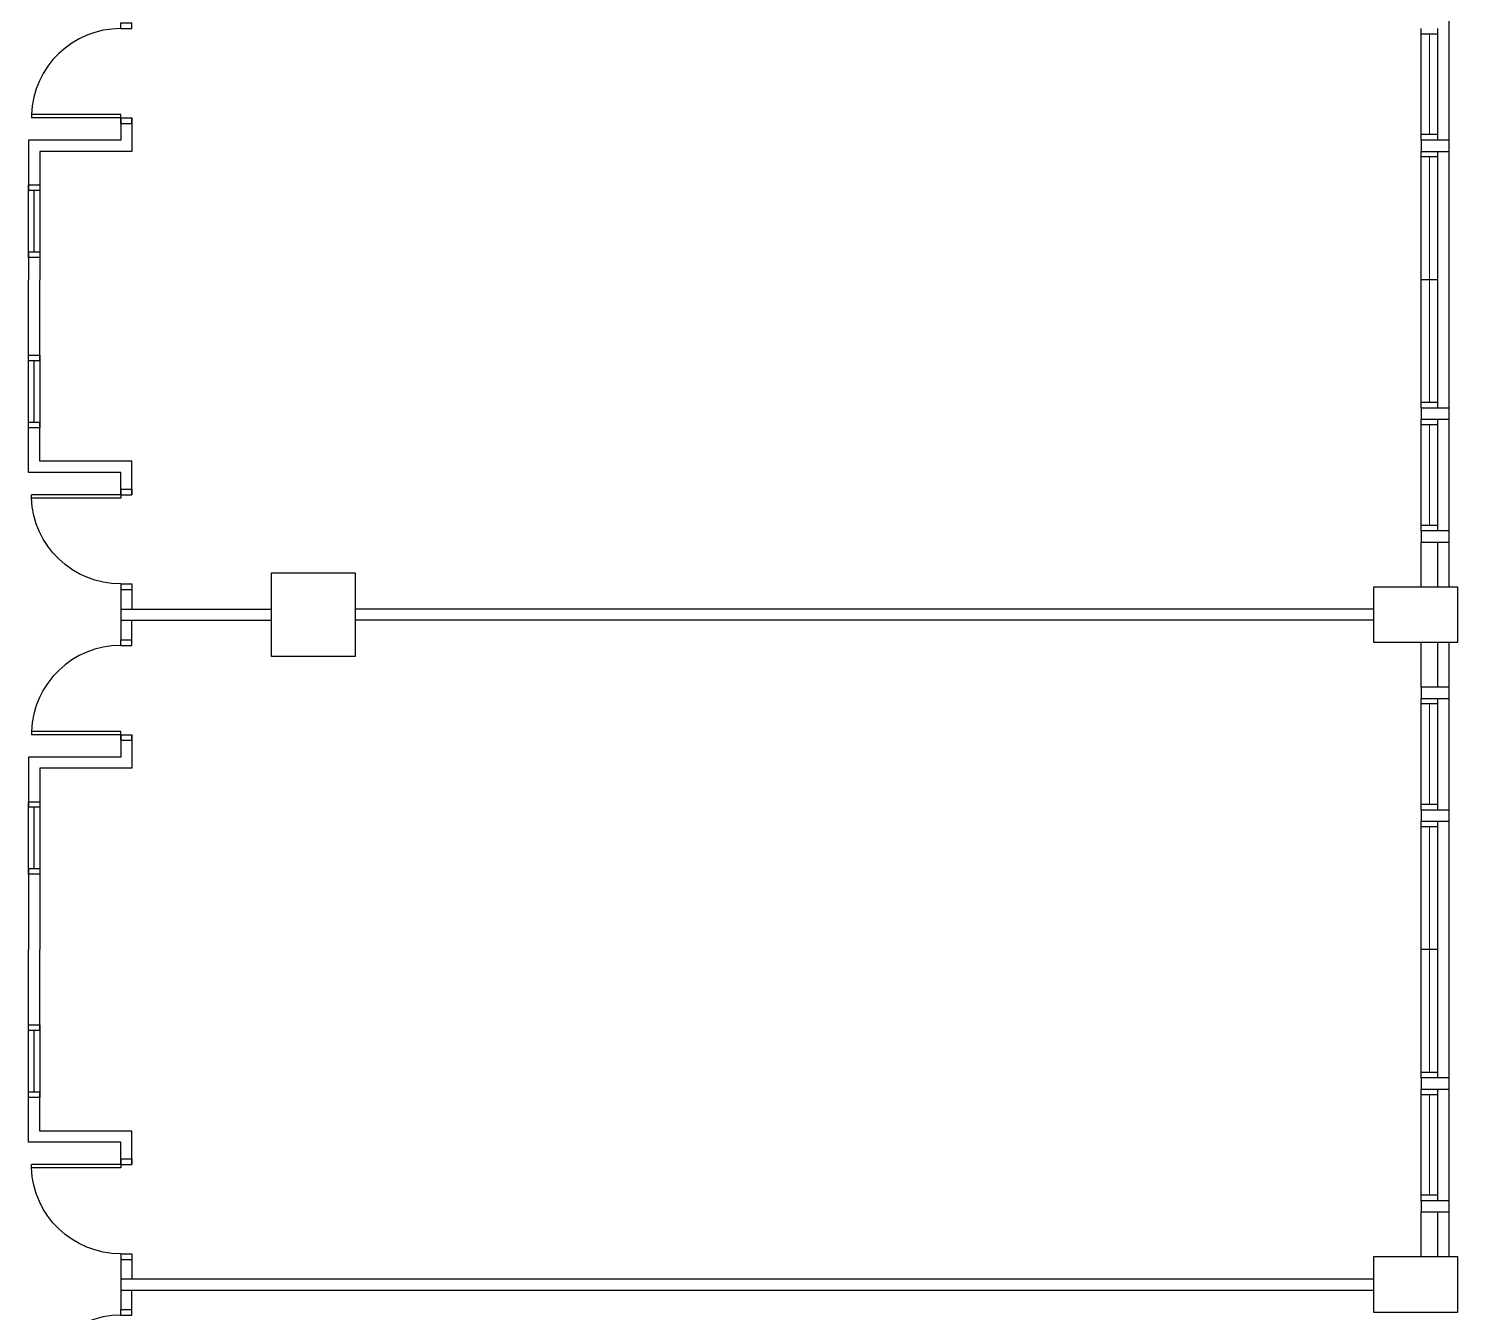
# Model space of a CAD drawing. Extents: x 2549299 to 2625178, y -842499 to -764424.
# Drawn here: x 2576999 to 2589799, y -808674 to -797174 of the extents above; entities that cross this region are included whole.
import ezdxf

# ---------------------------------------------------------------- set-up
doc = ezdxf.new("R2010")
doc.units = 0
doc.header["$LTSCALE"] = 10
doc.header["$MEASUREMENT"] = 0
doc.layers.get('0').update_dxf_attribs({"linetype": 'CONTINUOUS'})
for name, color, linetype in [('COL', 3, 'CONTINUOUS'), ('DOOR', 5, 'CONTINUOUS'), ('DR', 7, 'CONTINUOUS'), ('LINE', 7, 'CONTINUOUS'), ('partition', 7, 'CONTINUOUS'), ('stair', 7, 'CONTINUOUS'), ('WALL', 2, 'CONTINUOUS'), ('WIN', 5, 'CONTINUOUS')]:
    doc.layers.add(name, color=color, linetype=linetype)

# ---------------------------------------------------------------- blocks, each defined once
blk = doc.blocks.new('FG')
at = {"layer": 'LINE', "linetype": 'Continuous'}
for points in [[(0, 0), (50, 0), (50, 100), (0, 100)], [(600, 0), (650, 0), (650, 100), (600, 100)]]:
    blk.add_lwpolyline(points, close=True, dxfattribs=at)
at = {"layer": 'LINE', "color": 5, "linetype": 'Continuous'}
for points in [[(600, 100), (50, 100)], [(50, 0), (600, 0)]]:
    blk.add_lwpolyline(points, dxfattribs=at)
at = {"layer": 'LINE', "color": 1, "linetype": 'Continuous'}
blk.add_lwpolyline([(50, 50), (600, 50)], dxfattribs=at)
blk = doc.blocks.new('D900')
at = {"layer": 'DOOR', "color": 7}
for p, q in [((50, 100), (50, 899.4373021069914)), ((80, 899.4373021069914), (50, 899.4373021069914)), ((80, 100), (80, 899.4373021069914)), ((0, 100), (0, 0)), ((0, 100), (50, 100)), ((0, 0), (50, 0)), ((50, 100), (50, 0)), ((50, 100), (80, 100)), ((850, 100), (850, 0)), ((850, 100), (900, 100)), ((850, 0), (900, 0)), ((900, 100), (900, 0))]:
    blk.add_line(p, q, dxfattribs=at)
blk.add_arc((50, 100), 800, 0, 87.85090437270784, dxfattribs=at)

msp = doc.modelspace()

# ---------------------------------------------------------------- linework, layer by layer
at = {"color": 0}
for p, q in [((2589724.47894437, -802174.1036959199), (2589724.478942114, -796674.1036958174)), ((2577824.478935947, -797974.1037464577), (2577824.478935947, -798174.1038163403)), ((2577924.478935968, -797974.1037464577), (2577924.478935967, -798274.1038163403)), ((2577824.478935947, -798174.1038163403), (2576999.478934728, -798174.1038163403)), ((2577924.478935967, -798274.1038163403), (2577099.478934728, -798274.1038163403)), ((2577824.478935947, -801149.1036039838), (2576999.478934728, -801149.1036039838)), ((2577924.478935967, -801049.1036039838), (2577099.478934728, -801049.1036039838)), ((2577824.478935947, -801349.1036738664), (2577824.478935947, -801149.1036039838)), ((2577924.478935968, -801349.1036738664), (2577924.478935967, -801049.1036039838)), ((2589724.478945599, -808174.1036959199), (2589724.478943344, -802674.1036958174)), ((2577824.478935947, -803499.1037729896), (2577824.478935947, -803699.1038428722)), ((2577924.478935968, -803499.1037729896), (2577924.478935967, -803799.1038428722)), ((2577824.478935947, -803699.1038428722), (2576999.478934728, -803699.1038428722)), ((2577924.478935967, -803799.1038428722), (2577099.478934728, -803799.1038428722)), ((2577824.478935947, -807149.1036871278), (2576999.478934728, -807149.1036871278)), ((2577924.478935967, -807049.1036871278), (2577099.478934728, -807049.1036871278)), ((2577824.478935947, -807349.1037570104), (2577824.478935947, -807149.1036871278)), ((2577924.478935968, -807349.1037570104), (2577924.478935967, -807049.1036871278))]:
    msp.add_line(p, q, dxfattribs=at)
at = {"layer": 'COL', "color": 0}
for points in [[(2579174.478956041, -802049.1036869804), (2579924.478956143, -802049.1036869804), (2579924.478956143, -802799.103686878), (2579174.478956041, -802799.103686878)], [(2589799.478963527, -802674.1036848286), (2589049.478963424, -802674.1036848286), (2589049.478963424, -802174.1036849311), (2589799.478963527, -802174.1036849311)], [(2589799.478963527, -808674.1036848286), (2589049.478963424, -808674.1036848286), (2589049.478963424, -808174.1036849311), (2589799.478963527, -808174.1036849311)]]:
    msp.add_lwpolyline(points, close=True, dxfattribs=at)
at = {"layer": 'DR', "color": 0}
for p, q in [((2576999.478958052, -804699.103922698), (2576999.478958052, -805424.103765)), ((2577099.478954361, -804699.103922698), (2577099.478954361, -805424.103765)), ((2576999.478958052, -806149.1036871152), (2576999.478958052, -805424.103765)), ((2577099.478954361, -806149.1036871152), (2577099.478954361, -805424.103765))]:
    msp.add_line(p, q, dxfattribs=at)
at = {"layer": 'partition', "color": 0}
for p, q in [((2577824.478935947, -802199.1036391641), (2577824.478935947, -802649.1038076918)), ((2577924.478935947, -802199.1036391641), (2577924.478935948, -802374.1037227404)), ((2577824.478935947, -802374.1037227202), (2579174.478956041, -802374.1037229971)), ((2577824.478935947, -802374.1037228892), (2578474.478945265, -802374.1037230225)), ((2589049.478963424, -802374.1037210744), (2579924.478956143, -802374.1037229971)), ((2577824.478935947, -802474.1037227202), (2579174.478956041, -802474.1037229971)), ((2577824.478935947, -802474.1037228892), (2578474.478945265, -802474.1037230225)), ((2577924.478935947, -802649.1038076918), (2577924.478935948, -802474.1037241155)), ((2589049.478963447, -802474.1037210744), (2579924.478956143, -802474.1037229971)), ((2577824.478935947, -808199.1037223082), (2577824.478935946, -808649.1038908359)), ((2577924.478935947, -808199.1037223082), (2577924.478935948, -808374.1038058845)), ((2577824.478935947, -808374.1037228571), (2589049.478963424, -808374.103721074)), ((2577824.478935947, -808474.1037228571), (2589049.478963424, -808474.103721074)), ((2577924.478935947, -808649.1038908359), (2577924.478935948, -808474.1038072596))]:
    msp.add_line(p, q, dxfattribs=at)
at = {"layer": 'stair', "color": 0}
for p, q in [((2576999.478934728, -798174.1038163403), (2576999.478934728, -798624.1038163403)), ((2577099.478934728, -798274.1038163403), (2577099.478934728, -798624.1038163403)), ((2576999.478934729, -799174.1038163403), (2576999.478934729, -799424.1037746567)), ((2577099.478934729, -799174.1038163403), (2577099.478934729, -799424.1037746567)), ((2576999.478934729, -800149.1036039712), (2576999.478934729, -799424.1036719369)), ((2577099.478934729, -800149.1036039712), (2577099.478934729, -799424.1036719369)), ((2576999.478934728, -801149.1036039838), (2576999.478934728, -800699.1036039712)), ((2577099.478934728, -801049.1036039838), (2577099.478934728, -800699.1036039712)), ((2576999.478934728, -803699.1038428722), (2576999.478934728, -804149.103922698)), ((2577099.478934728, -803799.1038428722), (2577099.478934728, -804149.103922698)), ((2576999.478934729, -804699.103922698), (2576999.478934729, -805424.1037749192)), ((2577099.478934729, -804699.103922698), (2577099.478934729, -805424.1037749192)), ((2576999.478934729, -806149.1036871152), (2576999.478934729, -805424.103755081)), ((2577099.478934729, -806149.1036871152), (2577099.478934729, -805424.103755081)), ((2576999.478934728, -807149.1036871278), (2576999.478934728, -806699.1036871152)), ((2577099.478934728, -807049.1036871278), (2577099.478934728, -806699.1036871152))]:
    msp.add_line(p, q, dxfattribs=at)
at = {"layer": 'WALL', "color": 0}
for p, q in [((2589474.478944266, -802174.1036960223), (2589474.478944184, -801774.1036958547)), ((2589624.478944268, -802174.1036959608), (2589624.478944186, -801774.1036957932)), ((2589474.478944452, -803074.1036959124), (2589474.47894437, -802674.1036959199)), ((2589624.47894445, -803074.1036958509), (2589624.478944368, -802674.1036958584)), ((2589474.478945495, -808174.1036960223), (2589474.478945413, -807774.1036958547)), ((2589624.478945497, -808174.1036959608), (2589624.478945415, -807774.1036957932))]:
    msp.add_line(p, q, dxfattribs=at)
for points in [[(2589724.478943448, -798174.103695809), (2589474.478943426, -798174.1036959115), (2589474.478943467, -798274.1036958607), (2589724.478943489, -798274.1036957583)], [(2589724.478943938, -800574.1036958058), (2589474.478943917, -800574.1036959082), (2589474.478943958, -800674.103695857), (2589724.478943979, -800674.1036957545)], [(2589724.478944165, -801674.1036958034), (2589474.478944145, -801674.1036959059), (2589474.478944186, -801774.1036958547), (2589724.478944206, -801774.1036957522)], [(2589724.478944452, -803074.10369581), (2589474.47894443, -803074.1036959124), (2589474.478944471, -803174.1036958602), (2589724.478944493, -803174.1036957578)], [(2589724.478944677, -804174.103695809), (2589474.478944655, -804174.1036959115), (2589474.478944696, -804274.1036958607), (2589724.478944718, -804274.1036957583)], [(2589724.478945167, -806574.1036958058), (2589474.478945147, -806574.1036959082), (2589474.478945188, -806674.103695857), (2589724.478945208, -806674.1036957545)], [(2589724.478945395, -807674.1036958034), (2589474.478945374, -807674.1036959059), (2589474.478945415, -807774.1036958547), (2589724.478945435, -807774.1036957522)]]:
    msp.add_lwpolyline(points, close=True, dxfattribs=at)
at = {"layer": 'WIN', "color": 0}
for p, q in [((2589474.478943448, -798174.103695911), (2589474.478943243, -797174.1036958612)), ((2589624.478943446, -798174.10369585), (2589624.478943241, -797174.1036957988)), ((2589624.478943254, -797224.10369583), (2589474.478943252, -797224.1036958598)), ((2589624.478943437, -798124.103695829), (2589474.478943437, -798124.1036958598)), ((2589474.478943938, -800574.1036959082), (2589474.478943469, -798274.1036958607)), ((2589624.478943476, -798324.1036957778), (2589474.478943476, -798324.1036958081)), ((2589624.478943938, -800574.1036958467), (2589624.478943467, -798274.1036957992)), ((2589624.478943701, -799424.103695823), (2589474.478943703, -799424.1036958537)), ((2589624.47894393, -800524.1036957769), (2589474.478943929, -800524.1036958081)), ((2589474.478944165, -801674.1036959059), (2589474.478943958, -800674.1036958575)), ((2589624.478943971, -800724.1036958244), (2589474.47894397, -800724.1036958542)), ((2589624.478944165, -801674.1036958444), (2589624.478943958, -800674.1036957955)), ((2589624.478944158, -801624.1036958239), (2589474.478944156, -801624.1036958542)), ((2589474.478944677, -804174.103695911), (2589474.478944473, -803174.1036958612)), ((2589624.478944676, -804174.10369585), (2589624.478944471, -803174.1036957988)), ((2589624.478944484, -803224.10369583), (2589474.478944482, -803224.1036958598)), ((2589624.478944666, -804124.103695829), (2589474.478944666, -804124.1036958598)), ((2589474.478945167, -806574.1036959082), (2589474.478944698, -804274.1036958607)), ((2589624.478944705, -804324.1036957778), (2589474.478944705, -804324.1036958081)), ((2589624.478945167, -806574.1036958467), (2589624.478944696, -804274.1036957992)), ((2589624.478944931, -805424.103695823), (2589474.478944933, -805424.1036958537)), ((2589624.47894516, -806524.1036957769), (2589474.478945158, -806524.1036958081)), ((2589474.478945395, -807674.1036959059), (2589474.478945188, -806674.1036958575)), ((2589624.478945201, -806724.1036958244), (2589474.478945199, -806724.1036958542)), ((2589624.478945395, -807674.1036958444), (2589624.478945188, -806674.1036957955)), ((2589624.478945387, -807624.1036958239), (2589474.478945385, -807624.1036958542))]:
    msp.add_line(p, q, dxfattribs=at)
at = {"layer": 'WIN', "color": 0, "const_width": 10, "flags": 128}
for points in [[(2589549.478943437, -798124.1036958444), (2589549.478943254, -797224.1036958449)], [(2589549.478943923, -800524.1036957927), (2589549.47894348, -798324.1036957927)], [(2589549.47894397, -800724.1036958393), (2589549.478944152, -801624.1036958393)], [(2589549.478944666, -804124.1036958444), (2589549.478944484, -803224.1036958449)], [(2589549.478945152, -806524.1036957927), (2589549.478944709, -804324.1036957927)], [(2589549.478945199, -806724.1036958393), (2589549.478945381, -807624.1036958393)]]:
    msp.add_lwpolyline(points, dxfattribs=at)

# ---------------------------------------------------------------- block references
at = {"layer": 'LINE', "color": 0, "xscale": -1, "rotation": 270}
for p in [(2576999.478934868, -799224.1038163403), (2576999.478935547, -800749.1036039712), (2576999.478934868, -804749.103922698), (2576999.478935547, -806749.1036871152)]:
    msp.add_blockref('FG', p, dxfattribs=at)
at = {"layer": 'stair', "color": 0, "rotation": 90}
for p in [(2577924.478935947, -798024.10378116), (2577924.478935947, -803549.1038076918), (2577924.478935947, -809549.1038908359)]:
    msp.add_blockref('D900', p, dxfattribs=at)
at = {"layer": 'stair', "color": 0, "xscale": -1, "rotation": 90}
for p in [(2577924.478935947, -801299.1036391641), (2577924.478935947, -807299.1037223082)]:
    msp.add_blockref('D900', p, dxfattribs=at)

doc.saveas('drawing.dxf')
